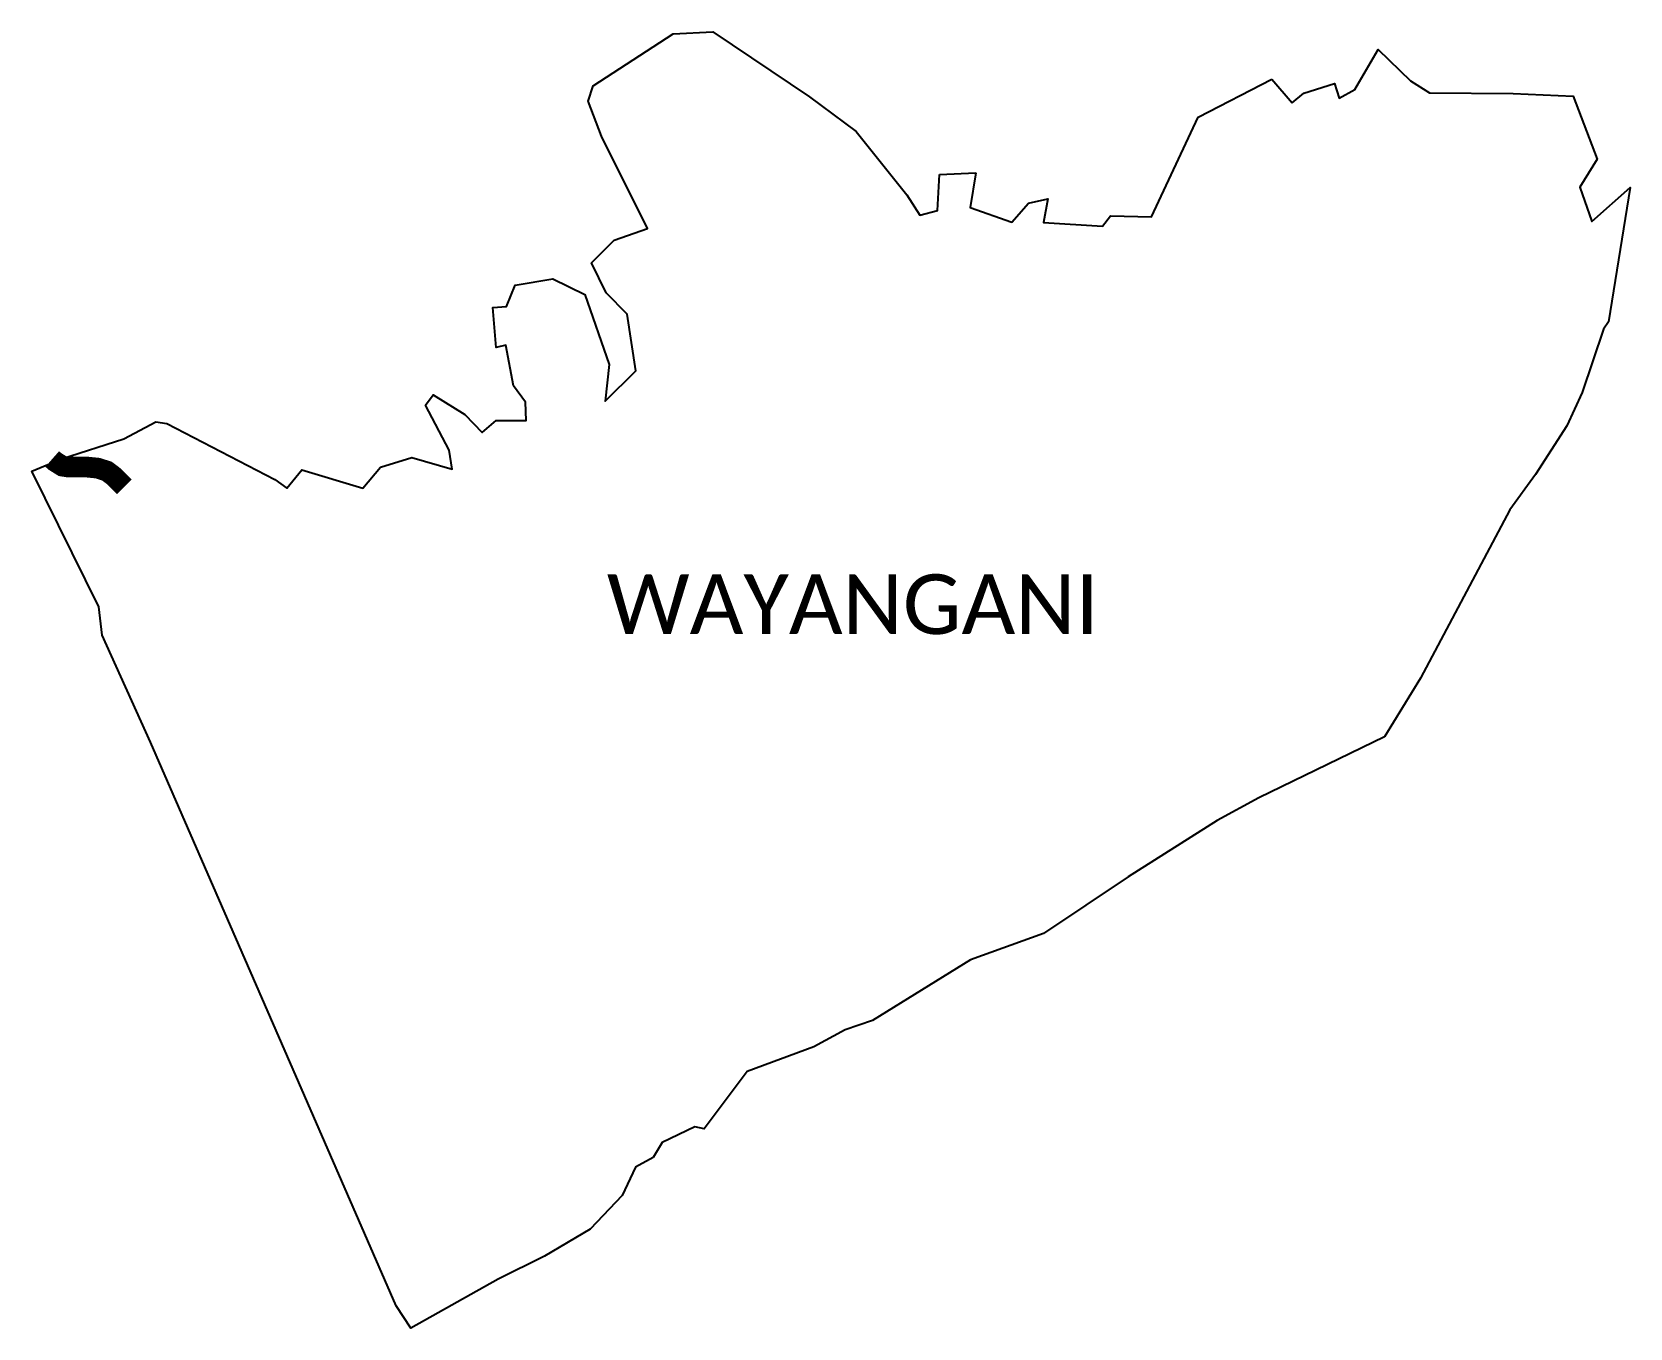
# Model space of a CAD drawing. Header units: metres. Extents: x 350006 to 353852, y 1754815 to 1757932.
import ezdxf

# ---------------------------------------------------------------- set-up
doc = ezdxf.new("R2010")
doc.units = ezdxf.units.M
for name, color, linetype in [('NATURALLY PROTECTED', 3, 'Continuous'), ('village', 4, 'Continuous'), ('VILLAGE NAME', 250, 'Continuous')]:
    doc.layers.add(name, color=color, linetype=linetype)

msp = doc.modelspace()

# ---------------------------------------------------------------- linework, layer by layer
at = {"color": 3}
msp.add_lwpolyline([(352989.4, 1757818.6), (353038.8, 1757762.3)], dxfattribs=at)
at = {"layer": 'NATURALLY PROTECTED', "flags": 128}
msp.add_lwpolyline([(350055.2, 1756905.3, 50, 50, 0), (350061.8, 1756899.5, 50, 50, 0), (350079.7, 1756888.3, 50, 50, 0), (350091.1, 1756886.5, 50, 50, 0), (350118.5, 1756886.2, 50, 50, 0), (350123.6, 1756886.1, 50, 50, 0), (350139, 1756885.9, 50, 50, 0), (350165.1, 1756883.3, 50, 50, 0), (350187.2, 1756876, 50, 50, 0), (350204.3, 1756863, 50, 50, 0), (350218.4, 1756848.6, 50, 50, 0), (350224.3, 1756842.5, 50, 50, 0), (350228.6, 1756838.2, 0, 0, 0)], format="xyseb", dxfattribs=at)
at = {"layer": 'village'}
for points in [[(353038.8, 1757762.3), (353066.4, 1757785.2), (353140.1, 1757808.7), (353152, 1757773.1), (353189.8, 1757794.4), (353245.4, 1757890.2), (353323.7, 1757815.3), (353368.8, 1757785.7), (353570.1, 1757784.6), (353714.9, 1757778.4), (353772.3, 1757626.7), (353730.9, 1757559.5), (353759.8, 1757476.3), (353851.6, 1757558), (353800, 1757235.2), (353787.4, 1757217.4), (353736.7, 1757065.1), (353699.4, 1756984.8), (353624.4, 1756867.7), (353562.7, 1756783), (353347.2, 1756378.4), (353260.5, 1756236.9), (352958.4, 1756090.4), (352857.8, 1756035.5), (352643.7, 1755900.5), (352440.2, 1755764.2), (352264.3, 1755700.6), (352029.2, 1755554.7), (351963.2, 1755532.1), (351888.1, 1755491.2), (351727, 1755432.4), (351623.6, 1755294.1), (351601.3, 1755298.7), (351522.6, 1755261.1), (351501, 1755225.4), (351458.7, 1755201.6), (351426.7, 1755133.7), (351349.9, 1755053.1), (351239.6, 1754988.1), (351128, 1754932.9), (350918.1, 1754815), (350882.5, 1754868.3), (350291.9, 1756224.1), (350175.4, 1756481.6), (350167.1, 1756550), (350006.5, 1756876.3), (350077.4, 1756906), (350227.2, 1756954.1), (350304.2, 1756994.7), (350330.8, 1756990.7), (350591.2, 1756856.3), (350619.4, 1756835.5), (350655.7, 1756879.3), (350802.2, 1756835.2), (350845, 1756885.9), (350920.2, 1756909), (351017.4, 1756880.5), (351010, 1756926.6), (350953.1, 1757034.5), (350971.6, 1757059.5), (351048.2, 1757012.6), (351089.4, 1756969.2), (351123.4, 1756998.1), (351195.9, 1756998.2), (351194.2, 1757041.8), (351165.3, 1757081.2), (351146.4, 1757179.1), (351123.5, 1757173.9), (351115, 1757269.7), (351148, 1757271.8), (351169.5, 1757323.3), (351259.8, 1757338.8), (351336.7, 1757301.3), (351395.3, 1757132.5), (351385.8, 1757044.7), (351459.1, 1757117), (351438.7, 1757253.9), (351388.1, 1757305.2), (351353, 1757376.9), (351407.6, 1757431.3), (351487.2, 1757460.1), (351376.7, 1757682.1), (351344.7, 1757766.2), (351356.5, 1757803.2), (351549.5, 1757928.1), (351645, 1757932.5), (351877.4, 1757776.6), (351989.3, 1757692.7), (352111.8, 1757540.8), (352142.5, 1757491.9), (352185.6, 1757503.3), (352189.9, 1757589.7)], [(352277.9, 1757593.8), (352264.1, 1757510.3), (352364.5, 1757474.9), (352404.2, 1757520.6), (352451, 1757531.1), (352440.7, 1757474.3), (352582.5, 1757465.5), (352601.9, 1757490), (352700.5, 1757487.9), (352812.1, 1757727.2), (352989.4, 1757818.6)], [(352189.9, 1757589.7), (352277.9, 1757593.8)]]:
    msp.add_lwpolyline(points, dxfattribs=at)

# ---------------------------------------------------------------- texts
at = {"layer": 'VILLAGE NAME', "insert": (351389.6, 1756628.2), "char_height": 143.7, "attachment_point": 1, "rotation": 359.9793}
msp.add_mtext_dynamic_manual_height_columns('{\\fCalibri|b0|i0|c0|p34;WAYANGANI}', width=1418, gutter_width=718.5, heights=[0], dxfattribs=at)

doc.saveas('drawing.dxf')
